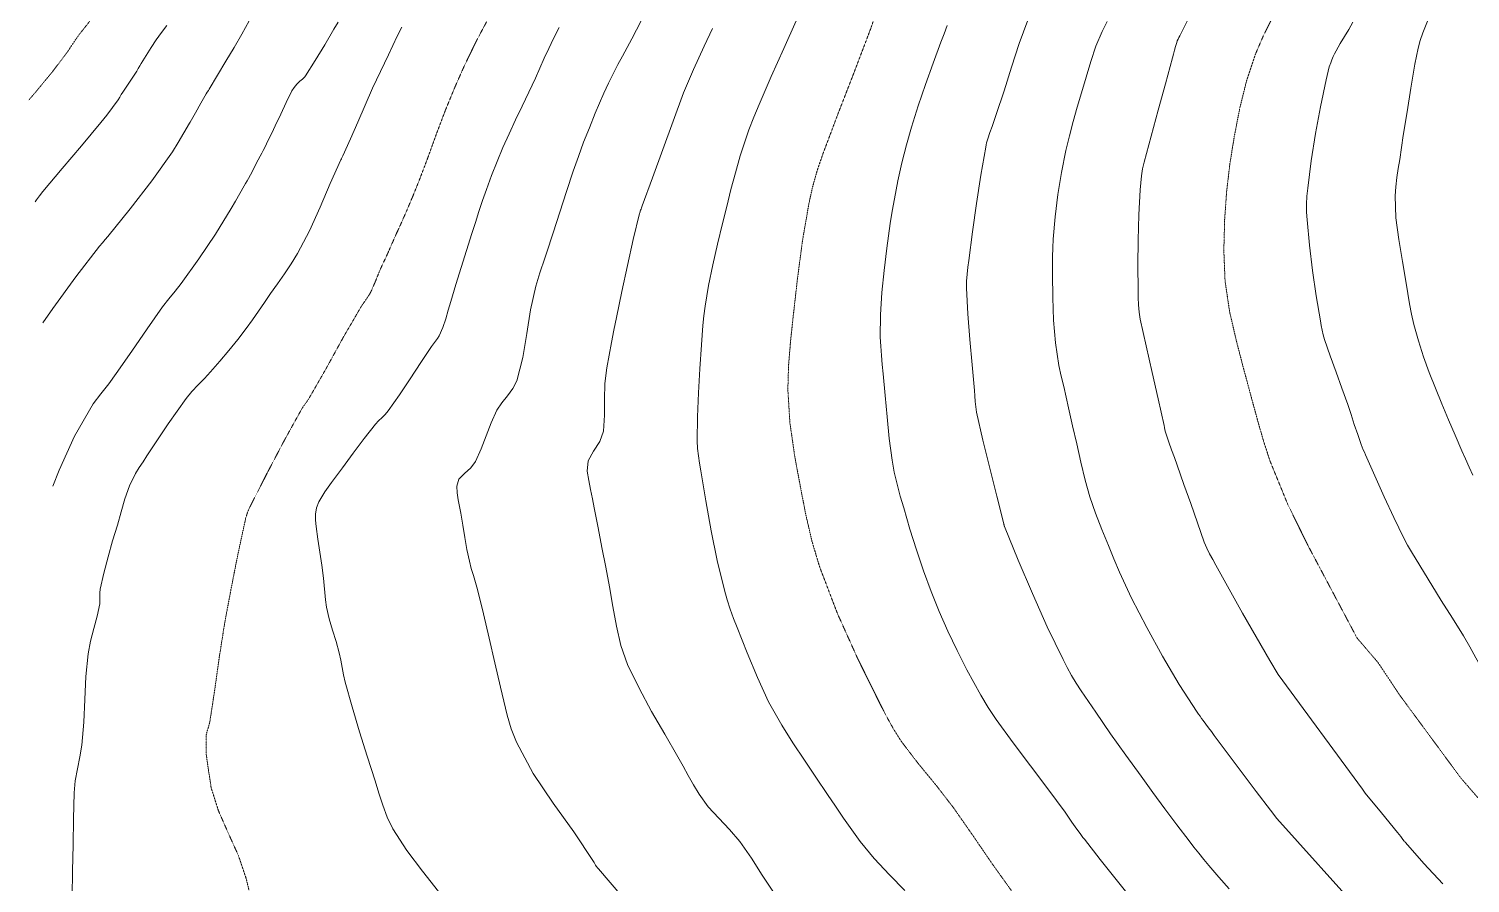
# Model space of a CAD drawing. Header units: inches. Extents: x 2775 to 10242, y 1417 to 8468.
# Drawn here: x 5319 to 7063, y 3798 to 4832 of the extents above; entities that cross this region are included whole.
import ezdxf

# ---------------------------------------------------------------- set-up
doc = ezdxf.new("R2010")
doc.units = ezdxf.units.IN
doc.header["$LTSCALE"] = 0.5
doc.header["$MEASUREMENT"] = 0
doc.linetypes.add('HIDDEN', pattern=[0.375, 0.25, -0.125])
doc.layers.add('VX-TOPO-MAJR', color=1, linetype='HIDDEN', lineweight=20)
doc.layers.add('VX-TOPO-MINR', color=7, linetype='CONTINUOUS', lineweight=5)

msp = doc.modelspace()

# ---------------------------------------------------------------- linework, layer by layer
at = {"layer": 'VX-TOPO-MAJR', "flags": 128}
for points in [[(7506.4, 6356.7), (7443.6, 6198.8), (7416.2, 6136.1), (7401.6, 6106.4), (7385.2, 6077.5), (7367.5, 6049.4), (7350.3, 6023.7), (7332.3, 5998.6), (7313.5, 5974.2), (7284.3, 5938.9), (7254.6, 5904), (7225.4, 5868.8), (7218.8, 5860), (7212.4, 5851), (7205.4, 5842.6), (7168.3, 5803.4), (7131.2, 5764.3), (7094, 5725.2), (7091.2, 5722.2), (7088.4, 5719.1), (7085.5, 5716.1), (7059.5, 5688.6), (7033.5, 5661.1), (7007.5, 5633.6), (6993.2, 5618.3), (6978.9, 5603), (6964.7, 5587.6), (6962.3, 5585), (6960, 5582.4), (6957.7, 5579.7), (6914.3, 5534.2), (6870.5, 5489.1), (6826.2, 5444.4), (6816.2, 5434.4), (6806.2, 5424.4), (6796.1, 5414.4), (6758.7, 5378.4), (6720.9, 5342.8), (6684, 5306.3), (6667.2, 5287.7), (6650.9, 5268.6), (6634.6, 5249.6), (6606.8, 5219.2), (6578.8, 5189), (6551.2, 5158.5), (6535.2, 5139.5), (6519.8, 5120.1), (6505, 5100.2), (6484.6, 5071.6), (6464.4, 5042.9), (6444, 5014.2), (6437, 5004.7), (6429.9, 4995.2), (6423, 4985.6), (6403, 4955.3), (6383.9, 4924.4), (6364.8, 4893.5), (6359.8, 4885.7), (6354.9, 4877.8), (6350.4, 4869.6), (6345.5, 4857.5), (6341.5, 4845), (6337.3, 4832.7), (6317.9, 4781.6), (6298.1, 4730.6), (6278.8, 4679.4), (6272.3, 4660.1), (6266.8, 4640.5), (6262.4, 4620.6), (6254.6, 4575.1), (6248.6, 4529.5), (6243.4, 4483.6), (6240.3, 4454.4), (6237.9, 4425.2), (6237, 4396), (6239.5, 4355.7), (6245.3, 4315.5), (6252.7, 4275.5), (6258.9, 4243.7), (6266.2, 4212.3), (6275.5, 4181.2), (6297.1, 4124.6), (6321.8, 4069.7), (6348.6, 4015.5), (6356.7, 3999.8), (6365.3, 3984.3), (6374.8, 3969.4), (6395.4, 3942.5), (6416.9, 3916.4), (6437.5, 3889.7), (6461.1, 3855.9), (6484.4, 3821.8), (6508.4, 3788.3), (6517.9, 3775.6), (6527.4, 3763), (6537, 3750.3), (6563.9, 3714.9), (6666.5, 3612.4)], [(5318.5, 4746.2), (5327.6, 4756.9), (5347.2, 4780.6), (5365.7, 4805.1), (5370.2, 4812), (5374.7, 4818.8), (5379.5, 4825.5), (5389.4, 4838.1), (5399.4, 4850.5), (5409.3, 4863), (5413.1, 4868), (5416.9, 4873), (5420.7, 4878), (5425.8, 4884.6), (5431, 4891), (5436.6, 4897.1), (5449.9, 4910.1), (5463.3, 4923), (5476.7, 4935.8), (5479.9, 4938.9), (5483.1, 4941.9), (5486.3, 4945), (5504.2, 4962.7), (5521.5, 4980.9), (5538.3, 4999.6), (5552.1, 5017.2), (5565.2, 5035.5), (5578.8, 5053.3), (5597.9, 5075), (5617.5, 5096.4), (5636.6, 5118.2), (5664.7, 5153.6), (5692, 5189.7), (5720, 5225.2), (5720.9, 5226.2), (5721.8, 5227.2), (5722.7, 5228.2), (5724.1, 5230), (5725.3, 5231.9), (5726.6, 5233.7), (5753.8, 5268.6), (5781.3, 5303.1), (5809.6, 5337), (5833.3, 5364), (5857.1, 5390.8), (5880.6, 5417.8), (5898.5, 5438.8), (5916.2, 5460), (5934, 5481), (5952.8, 5502.7), (5971.8, 5524.2), (5990.5, 5546), (5996.4, 5555.5), (6001.2, 5565.9), (6006.6, 5575.8), (6011.5, 5582.7), (6016.5, 5589.5), (6021.4, 5596.3), (6027.7, 5606.3), (6033.7, 5616.5), (6040.7, 5626), (6065.3, 5652.9), (6091.1, 5678.6), (6117.1, 5704), (6124, 5710.7), (6130.9, 5717.4), (6137.8, 5724.1), (6162.4, 5746.7), (6187.4, 5768.8), (6212.1, 5791.4), (6221.1, 5800.4), (6229.9, 5809.6), (6238.3, 5819.2), (6241.1, 5822.7), (6243.9, 5826.1), (6246.7, 5829.5), (6283.8, 5872.6), (6321.1, 5915.5), (6358.2, 5958.5), (6368.5, 5970.7), (6378.7, 5982.9), (6389, 5995.1), (6410.7, 6018.6), (6506.2, 6126.9)]]:
    msp.add_lwpolyline(points, dxfattribs=at)
at = {"layer": 'VX-TOPO-MAJR'}
for points in [[(5536.1, 3933.7), (5536, 3934.5), (5533, 3956.1), (5533.1, 3977.5), (5534.4, 3983), (5536.2, 3988.4), (5537.6, 3994), (5543.6, 4033.2), (5549.1, 4072.6), (5555.3, 4111.9), (5563, 4153.4), (5571.2, 4194.9), (5580.1, 4236.3), (5581.2, 4241), (5582.6, 4245.6), (5584.3, 4250.1), (5585.1, 4252), (5586, 4253.7), (5586.9, 4255.5), (5607, 4294.9), (5627.5, 4334), (5648.9, 4372.6), (5651.4, 4376.4), (5654.2, 4380.1), (5656.8, 4383.9), (5678.2, 4421.1), (5698.9, 4458.8), (5720.5, 4495.9), (5723.7, 4500.7), (5727, 4505.5), (5730.2, 4510.3), (5731.1, 4511.7), (5731.8, 4513.1), (5732.6, 4514.5), (5737.5, 4525.7), (5742.1, 4537.1), (5746.9, 4548.3), (5747.9, 4550.2), (5748.9, 4552.2), (5749.9, 4554.1), (5754.6, 4564.7), (5759.3, 4575.4), (5764, 4586.1), (5765.2, 4588.5), (5766.3, 4591), (5767.5, 4593.5), (5775.4, 4611.5), (5783.1, 4629.6), (5790.5, 4647.9), (5801.4, 4676.6), (5811.8, 4705.4), (5822.7, 4734.1), (5833.6, 4760.7), (5845.2, 4786.9), (5857.7, 4812.8), (5862.6, 4822.4), (5867.6, 4831.9), (5872.8, 4841.4)], [(6824.1, 4847.4), (6812.8, 4824.9), (6802.8, 4801.6), (6792, 4769.1), (6783.8, 4736), (6777.3, 4702.4), (6771.9, 4669), (6768, 4635.6), (6765.6, 4602), (6764.6, 4564.5), (6766.1, 4527), (6771.6, 4490.1), (6779.7, 4455.2), (6788.7, 4420.4), (6798.1, 4385.7), (6805.1, 4359.9), (6812.4, 4334.3), (6820.7, 4308.9), (6841.8, 4257.3), (6866.3, 4207.3), (6925.8, 4095.2)], [(6925.8, 4095.2), (6951.3, 4065.4), (6977.1, 4026.5), (7051.4, 3925.7)], [(5585, 3789.6), (5581.5, 3804.2), (5572.1, 3832), (5559.9, 3859), (5548, 3886.1), (5539.1, 3914.1), (5537.6, 3924.6), (5535.8, 3935.2)], [(5585, 3789.6), (5581.5, 3804.2), (5572.1, 3832), (5559.9, 3859), (5548, 3886.1), (5539.1, 3914.1), (5537.6, 3924.6), (5535.8, 3935.2)], [(7184.8, 3783.5), (7168.8, 3798.8), (7152.8, 3814.1), (7136.7, 3829.8), (7120.8, 3845.7), (7051.4, 3925.7)]]:
    msp.add_lwpolyline(points, dxfattribs=at)
at = {"layer": 'VX-TOPO-MINR', "ltscale": 50}
for points in [[(5326.2, 4622.9), (5327.9, 4625.3), (5331.6, 4630.5), (5335.5, 4635.5), (5358.9, 4663.3), (5382.4, 4691), (5405.5, 4719), (5412.8, 4728), (5419.8, 4737.2), (5426.5, 4746.5), (5428.5, 4749.6), (5430.3, 4752.8), (5432.1, 4755.9), (5437.8, 4764.4), (5443.6, 4772.8), (5449.2, 4781.3), (5451, 4784.4), (5452.7, 4787.5), (5454.5, 4790.6), (5460.4, 4800.3), (5466.4, 4809.8), (5472.7, 4819.2), (5479, 4827.9), (5485.5, 4836.4)], [(5335.3, 4476.6), (5347.7, 4494.1), (5375.4, 4532.2), (5404.2, 4569.4), (5407.5, 4573.4), (5410.8, 4577.3), (5414.1, 4581.3), (5441, 4614.7), (5467.2, 4648.6), (5492.2, 4683.4), (5499.4, 4694.9), (5506, 4706.7), (5513, 4718.3), (5513.2, 4718.6), (5513.4, 4718.9), (5513.6, 4719.3), (5520.3, 4730.8), (5526.7, 4742.4), (5533.3, 4753.9), (5534.5, 4755.8), (5535.8, 4757.7), (5536.9, 4759.6), (5547, 4776.3), (5557, 4793.1), (5567, 4809.9), (5576.1, 4826.1), (5585.1, 4842.3)], [(5347.6, 4278.9), (5355.3, 4298.2), (5373.8, 4339.6), (5396.2, 4378.5), (5405.7, 4390.7), (5415.2, 4402.9), (5424.4, 4415.3), (5443.1, 4442.2), (5461.6, 4469.3), (5480.4, 4496.1), (5487.8, 4505.6), (5495.5, 4514.9), (5502.9, 4524.4), (5524.1, 4553.9), (5544.5, 4583.9), (5563.5, 4614.8), (5568.8, 4624), (5573.9, 4633.2), (5579.1, 4642.4), (5580.9, 4645.4), (5582.6, 4648.3), (5584.3, 4651.2), (5589.1, 4660.3), (5593.7, 4669.4), (5598.4, 4678.5), (5600.3, 4681.9), (5602.3, 4685.3), (5604.1, 4688.7), (5608.3, 4697.5), (5612.5, 4706.3), (5616.7, 4715.1), (5623.4, 4729.1), (5630.1, 4743.2), (5636.9, 4757.3), (5639.5, 4761.6), (5642.7, 4765.5), (5646.4, 4769.1), (5647.9, 4770.4), (5649.5, 4771.6), (5651, 4772.9), (5651.9, 4773.7), (5652.7, 4774.5), (5653.4, 4775.4), (5665.2, 4794.1), (5676.6, 4813), (5687.7, 4832), (5692.7, 4840.6)]]:
    msp.add_lwpolyline(points, dxfattribs=at)
at = {"layer": 'VX-TOPO-MINR'}
for points in [[(5371, 3781.8), (5371.5, 3813.3), (5372, 3844.8), (5372.6, 3876.3), (5373.4, 3907.7), (5374.8, 3922.3), (5377.4, 3936.7), (5380.3, 3951.2), (5382.6, 3965.6), (5384.9, 3993.2), (5386.3, 4020.9), (5387.7, 4048.6), (5390.2, 4076.1), (5393, 4091.4), (5397, 4106.5), (5401.1, 4121.5), (5404.3, 4136.7), (5404.6, 4141), (5404.5, 4145.5), (5404.5, 4149.9), (5405, 4154.2), (5409.3, 4173.8), (5414.4, 4193.3), (5419.9, 4212.6), (5425.7, 4231.8), (5430.3, 4247.8), (5434.9, 4263.7), (5440.4, 4279.3), (5447.5, 4294.1), (5452, 4301.5), (5456.7, 4308.6), (5461.4, 4315.7), (5466.2, 4322.8), (5476.7, 4338.5), (5487.2, 4354.3), (5497.9, 4369.9), (5508.9, 4385.2), (5515.8, 4393.6), (5523.4, 4401.5), (5531.1, 4409.3), (5538.4, 4417.3), (5549.5, 4430.2), (5560.5, 4443.2), (5571.3, 4456.3), (5581.6, 4469.8), (5589.1, 4480.3), (5596.5, 4490.8), (5603.8, 4501.4), (5611.1, 4512), (5619.5, 4523.9), (5628, 4535.9), (5636.1, 4548), (5643.8, 4560.4), (5658.2, 4588.1), (5671, 4616.6), (5683.2, 4645.3), (5696.1, 4673.7), (5696.3, 4674.1), (5696.6, 4674.6), (5696.8, 4675), (5697, 4675.4), (5697.4, 4676.2), (5697.7, 4677.1), (5698.1, 4677.9), (5698.5, 4678.7), (5707.6, 4699.1), (5716.5, 4719.6), (5725.4, 4740.1), (5734.5, 4760.5), (5739.2, 4770.7), (5744, 4780.8), (5748.9, 4791), (5753.7, 4801.1), (5759, 4812.2), (5764.3, 4823.4), (5769.8, 4834.4)], [(5814.1, 3788.6), (5794.8, 3813.1), (5776, 3838.1), (5759, 3864.4), (5752.2, 3878.3), (5746.8, 3892.7), (5742.1, 3907.4), (5737.6, 3922.2), (5728.1, 3952), (5718.7, 3981.8), (5709.8, 4011.7), (5701.5, 4041.8), (5699.5, 4050.6), (5697.8, 4059.5), (5696.1, 4068.4), (5694.2, 4077.3), (5690.4, 4091.1), (5686, 4104.7), (5681.8, 4118.5), (5678.6, 4132.4), (5677.4, 4141.2), (5676.7, 4150.1), (5676.1, 4158.9), (5675.2, 4167.8), (5673.1, 4183.4), (5670.7, 4199), (5668.2, 4214.7), (5666.1, 4230.3), (5665.4, 4237.7), (5665.6, 4245.2), (5666.8, 4252.6), (5669.5, 4259.8), (5673, 4266.2), (5676.8, 4272), (5680.8, 4277.6), (5684.9, 4283.2), (5698, 4301.1), (5711.1, 4318.9), (5724.4, 4336.6), (5738, 4354), (5741.8, 4358.1), (5745.9, 4361.9), (5749.9, 4365.8), (5753.5, 4370.1), (5766.9, 4389.4), (5780, 4409), (5792.9, 4428.6), (5806, 4448.1), (5808.4, 4451.3), (5810.8, 4454.4), (5813.1, 4457.6), (5815.2, 4461), (5819.5, 4471), (5823, 4481.4), (5826, 4491.9), (5829, 4502.3), (5835.4, 4522.9), (5841.8, 4543.6), (5848.2, 4564.2), (5854.6, 4584.8), (5858.9, 4598.2), (5863.2, 4611.5), (5867.7, 4624.8), (5872.3, 4638.1), (5878.6, 4655.1), (5885.3, 4672), (5892.3, 4688.7), (5899.8, 4705.2), (5907.6, 4722.1), (5915.6, 4739), (5923.6, 4755.9), (5931.5, 4772.8), (5936.9, 4784.8), (5942.3, 4796.8), (5947.7, 4808.8), (5953.4, 4820.7), (5960.2, 4834)], [(6036.2, 3782.7), (6007.7, 3816), (6007.1, 3816.7), (6006.4, 3817.5), (6005.8, 3818.2), (6005.1, 3819), (6004.1, 3820.3), (6003.3, 3821.8), (6002.6, 3823.4), (6001.8, 3824.9), (5978.1, 3860.6), (5953, 3895.5), (5928.9, 3931.1), (5908.7, 3969.1), (5902.4, 3985.4), (5897.5, 4002), (5893.4, 4018.9), (5889.4, 4035.8), (5882.4, 4065.2), (5875.5, 4094.8), (5868.6, 4124.3), (5861.4, 4153.7), (5859.1, 4162.3), (5856.5, 4170.8), (5854, 4179.4), (5851.7, 4188.1), (5848.7, 4202.5), (5846.1, 4217), (5843.6, 4231.6), (5841.1, 4246.1), (5839.6, 4254.3), (5838.1, 4262.5), (5837, 4270.7), (5836.3, 4279), (5839, 4287.3), (5845.6, 4294.4), (5853.3, 4301.2), (5859.2, 4308.8), (5865.8, 4324), (5871.9, 4339.8), (5878.1, 4355.6), (5885, 4370.9), (5890.9, 4379.8), (5897.8, 4388.3), (5904.3, 4397), (5909.2, 4406.5), (5916.5, 4434.7), (5921.1, 4463.6), (5925.4, 4492.5), (5932, 4520.9), (5933.2, 4524.9), (5934.4, 4529), (5935.7, 4533), (5937, 4537), (5938.9, 4543), (5940.9, 4549), (5942.9, 4555), (5944.9, 4560.9), (5953.1, 4585.7), (5961.1, 4610.6), (5969.2, 4635.4), (5977.4, 4660.2), (5983.5, 4677.9), (5989.9, 4695.4), (5996.8, 4712.8), (6003.8, 4730.2), (6009, 4742.5), (6014.3, 4754.7), (6020, 4766.7), (6025.9, 4778.6), (6031.4, 4789.1), (6037, 4799.4), (6042.5, 4809.8), (6048.1, 4820.2), (6059.4, 4842.2)], [(6219.6, 3787.6), (6206.1, 3808.1), (6192.9, 3828.9), (6178.9, 3849.1), (6166.6, 3863.4), (6153.4, 3877), (6140.6, 3890.9), (6129.6, 3906), (6123, 3917.3), (6116.5, 3928.6), (6110.2, 3940), (6103.9, 3951.4), (6088.1, 3979), (6072.2, 4006.4), (6056.9, 4034.3), (6043.1, 4063.2), (6035.1, 4086), (6029.6, 4109.5), (6025.4, 4133.3), (6021.2, 4157.1), (6016.6, 4181), (6012, 4204.9), (6007.4, 4228.7), (6002.8, 4252.6), (6000.6, 4263.7), (5998.4, 4274.9), (5996.2, 4286), (5994, 4297.1), (5995.5, 4309.5), (6002, 4321.4), (6009.6, 4333.2), (6014, 4345.7), (6015.2, 4364.7), (6015.3, 4383.9), (6015.7, 4403.1), (6017.9, 4422.1), (6020.7, 4437.4), (6023.6, 4452.7), (6026.6, 4467.9), (6029.8, 4483.2), (6036.3, 4514.7), (6042.9, 4546.2), (6049.9, 4577.6), (6057.6, 4608.9), (6057.8, 4609.9), (6058.2, 4610.9), (6058.5, 4611.9), (6058.9, 4612.9), (6059.4, 4614.2), (6059.9, 4615.6), (6060.4, 4616.9), (6060.9, 4618.2), (6073.4, 4652.3), (6085.8, 4686.5), (6098.2, 4720.7), (6110.8, 4754.8), (6116.6, 4769.2), (6122.8, 4783.4), (6129.3, 4797.5), (6135.9, 4811.5), (6146, 4832.8)], [(6378.6, 3789.5), (6359.9, 3808.7), (6341.4, 3828.2), (6324.4, 3848.9), (6314.3, 3863), (6304.5, 3877.2), (6294.8, 3891.6), (6285.1, 3905.9), (6271, 3926.7), (6257, 3947.5), (6243.2, 3968.4), (6229.7, 3989.6), (6213.8, 4017.9), (6200.1, 4047.3), (6187.7, 4077.4), (6175.7, 4107.8), (6171.4, 4118.9), (6167.3, 4130.1), (6163.5, 4141.4), (6160.2, 4152.9), (6151.5, 4188.9), (6144.1, 4225), (6137.6, 4261.2), (6131.6, 4297.7), (6130.2, 4306.6), (6128.8, 4315.6), (6127.8, 4324.6), (6127.4, 4333.7), (6127.6, 4362.7), (6128.7, 4391.8), (6130.5, 4420.9), (6132.5, 4450), (6133.3, 4461.7), (6134.2, 4473.4), (6135.3, 4485), (6136.8, 4496.7), (6141.1, 4522), (6146.3, 4547), (6152, 4572), (6158, 4596.9), (6163, 4617.5), (6168.1, 4637.9), (6173.6, 4658.3), (6179.5, 4678.6), (6184.5, 4694.5), (6190, 4710.1), (6196, 4725.7), (6202.3, 4741), (6217, 4774.9), (6232.1, 4808.6), (6247.2, 4842.3)], [(6429.8, 4836.6), (6426, 4826.5), (6422.2, 4816.3), (6412.7, 4790.8), (6403.5, 4765.2), (6394.7, 4739.4), (6386.5, 4713.4), (6380.4, 4691.9), (6375, 4670.3), (6370.2, 4648.6), (6365.9, 4626.7), (6363.3, 4611.8), (6361, 4596.9), (6358.9, 4582), (6356.9, 4567), (6353.7, 4540.1), (6350.8, 4513.2), (6349, 4486.3), (6348.9, 4459.3), (6349.4, 4448.2), (6350.3, 4437.1), (6351.2, 4426), (6352.3, 4414.9), (6354.6, 4388.8), (6357.1, 4362.7), (6359.8, 4336.6), (6363.2, 4310.6), (6365.7, 4295.9), (6369.2, 4281.4), (6373.1, 4266.9), (6377.2, 4252.6), (6384.7, 4227), (6392.6, 4201.7), (6401.1, 4176.5), (6410.3, 4151.5), (6420.1, 4127.3), (6430.6, 4103.5), (6441.9, 4080), (6453.8, 4056.7), (6462, 4041.3), (6470.5, 4026), (6479.4, 4011.1), (6489.1, 3996.6), (6509.7, 3968.3), (6530.7, 3940.5), (6551.8, 3912.6), (6572.4, 3884.5), (6576.6, 3878.5), (6580.7, 3872.5), (6584.9, 3866.6), (6589.1, 3860.6), (6590.7, 3858.4), (6592.4, 3856.1), (6594.1, 3853.9), (6595.8, 3851.7), (6614.8, 3827.1), (6634.2, 3802.8), (6653.8, 3778.8)], [(6770.9, 3791.6), (6758.7, 3805.8), (6746.4, 3820), (6740.3, 3827.3), (6734.3, 3834.7), (6728.4, 3842.1), (6722.5, 3849.6), (6707.8, 3869.1), (6693.2, 3888.6), (6678.8, 3908.3), (6664.4, 3928), (6645.9, 3953.6), (6627.6, 3979.4), (6609.6, 4005.3), (6591.8, 4031.4), (6585.9, 4040.6), (6580.4, 4049.9), (6575.1, 4059.5), (6570.2, 4069.2), (6551, 4108.9), (6532.9, 4148.9), (6515.7, 4189.4), (6499.1, 4230.2), (6499, 4230.3), (6499, 4230.5), (6498.9, 4230.6), (6498.9, 4230.7), (6498.8, 4231.3), (6498.6, 4232), (6498.5, 4232.6), (6498.3, 4233.2), (6490, 4267), (6481.4, 4300.7), (6473, 4334.5), (6465.5, 4368.6), (6464.5, 4375.1), (6463.8, 4381.6), (6463.3, 4388.1), (6462.8, 4394.6), (6459.9, 4425.6), (6457.2, 4456.5), (6454.9, 4487.5), (6453.4, 4518.5), (6453.4, 4527), (6454, 4535.4), (6454.9, 4543.8), (6455.9, 4552.2), (6460.3, 4586.6), (6465.2, 4621), (6470.6, 4655.2), (6476.6, 4689.4), (6477.1, 4691.9), (6477.6, 4694.5), (6478.2, 4697), (6479, 4699.5), (6481.5, 4706.8), (6484.1, 4714.2), (6486.6, 4721.5), (6489.2, 4728.8), (6498.6, 4757.4), (6507.7, 4786.1), (6517.1, 4814.7), (6527.5, 4843)], [(6932.2, 3761.3), (6828.7, 3876.8), (6820.9, 3886.8), (6803.8, 3909.4), (6786.8, 3932.1), (6769.8, 3954.7), (6752.8, 3977.4), (6749.5, 3981.9), (6746.1, 3986.4), (6742.8, 3990.9), (6739.5, 3995.4), (6737.6, 3997.9), (6735.8, 4000.5), (6734.1, 4003), (6732.3, 4005.6), (6710.7, 4039.1), (6690.5, 4073.2), (6671.3, 4108.1), (6653, 4143.5), (6645.5, 4159.2), (6638.3, 4175), (6631.5, 4191), (6625, 4207.1), (6617.1, 4226.6), (6609.4, 4246.2), (6602.5, 4266.1), (6596.8, 4286.2), (6591.7, 4308.1), (6586.6, 4330), (6581.6, 4351.8), (6576.7, 4373.7), (6573.7, 4386.6), (6570.8, 4399.4), (6567.9, 4412.2), (6565.1, 4425.1), (6560.8, 4452.3), (6558.6, 4479.8), (6557.8, 4507.4), (6557.4, 4535), (6557.2, 4545.8), (6557.3, 4556.5), (6557.6, 4567.3), (6558.2, 4578), (6560.6, 4605), (6563.8, 4631.9), (6568, 4658.7), (6573.4, 4685.3), (6577.7, 4702.9), (6582.3, 4720.4), (6587.3, 4737.7), (6592.4, 4755.1), (6597.9, 4774), (6603.5, 4792.8), (6609.7, 4811.4), (6617.4, 4829.4), (6623.4, 4841.3)], [(6932.2, 3912.2), (6830.5, 4050.9), (6820.4, 4067.9), (6803.6, 4096.5), (6787.1, 4125.3), (6770.9, 4154.2), (6754.9, 4183.3), (6751.1, 4190.1), (6747.4, 4197), (6744, 4204), (6741, 4211.2), (6732.8, 4234.5), (6724.5, 4257.8), (6716.3, 4281.1), (6708, 4304.4), (6704.7, 4313.7), (6701.3, 4323.1), (6698, 4332.4), (6694.7, 4341.8), (6694, 4344.4), (6693.4, 4347.1), (6692.8, 4349.8), (6692.3, 4352.5), (6685, 4384.6), (6677.7, 4416.6), (6670.5, 4448.7), (6663.5, 4480.9), (6662.1, 4489.6), (6661.4, 4498.4), (6661.1, 4507.2), (6661, 4516), (6660.6, 4546.4), (6660.8, 4576.8), (6661.7, 4607.2), (6663.4, 4637.7), (6664.1, 4646.1), (6665, 4654.5), (6666.3, 4662.8), (6668.2, 4671), (6676.7, 4702.6), (6685.3, 4734.1), (6693.9, 4765.7), (6702.5, 4797.2), (6703.8, 4801.9), (6705, 4806.6), (6706.3, 4811.2), (6707.6, 4815.9), (6708.3, 4818), (6709.2, 4820), (6710.3, 4822.1), (6711.3, 4824.1), (6721.3, 4844.3)], [(6920.8, 4840.3), (6915.9, 4831.6), (6910.7, 4823), (6905.5, 4814.5), (6900.5, 4805.8), (6898.7, 4802.3), (6896.9, 4798.8), (6895.4, 4795.1), (6893.9, 4791.4), (6892.2, 4786.4), (6890.8, 4781.2), (6889.5, 4776), (6888.3, 4770.8), (6881.5, 4738.2), (6875.5, 4705.6), (6870.3, 4672.8), (6866.1, 4639.6), (6865.2, 4629.9), (6864.8, 4620.3), (6864.8, 4610.7), (6865.3, 4601.1), (6868.1, 4570.5), (6871.8, 4539.9), (6876.3, 4509.4), (6881.5, 4478.9), (6882.5, 4473.2), (6883.6, 4467.6), (6884.9, 4461.9), (6886.5, 4456.4), (6893.3, 4436.6), (6900.4, 4417), (6907.5, 4397.4), (6914.5, 4377.8), (6918.5, 4365.6), (6922.5, 4353.5), (6926.6, 4341.3), (6930.8, 4329.2), (6932, 4326.1), (6933.3, 4323), (6934.7, 4319.9), (6936, 4316.8), (6947.3, 4291.4), (6958.7, 4266.1), (6970.4, 4240.9), (6982.6, 4216), (6987, 4207.7), (6991.5, 4199.6), (7021.9, 4149.9)], [(7012.6, 4845.6), (7005.4, 4827.7), (7002.2, 4818.4), (6999.6, 4808.9), (6997.6, 4799.3), (6995.8, 4789.6), (6990.9, 4760.8), (6986.3, 4732.1), (6981.8, 4703.2), (6977.5, 4674.4), (6975.7, 4663.4), (6974.1, 4652.4), (6972.8, 4641.4), (6972, 4630.3), (6972.9, 4603.8), (6976.2, 4577.3), (6980.7, 4550.8), (6985.4, 4524.5), (6987.4, 4512), (6989.4, 4499.5), (6991.8, 4487), (6994.6, 4474.6), (7000, 4454.9), (7006.2, 4435.5), (7013.2, 4416.4), (7020.7, 4397.4), (7028.5, 4378.4), (7036.4, 4359.4), (7044.5, 4340.5), (7052.8, 4321.7), (7057.1, 4311.9), (7061.5, 4302.1), (7066.1, 4292.4)], [(7021.9, 4149.9), (7027.7, 4140.7), (7041.2, 4119.2), (7054.5, 4097.8), (7062.1, 4084.6), (7069.4, 4071.1), (7077.1, 4057.9), (7085.8, 4045.4), (7097.8, 4030.3), (7110, 4015.3), (7122.2, 4000.4), (7134.4, 3985.5), (7149, 3967.5), (7163.6, 3949.6), (7178.3, 3931.7), (7192.9, 3913.8), (7200.3, 3905.3), (7208, 3897.1), (7216, 3889.2), (7224, 3881.3), (7248.2, 3858), (7272.4, 3834.7), (7296.7, 3811.5), (7321.1, 3788.3)], [(7029.7, 3797.8), (7006.5, 3822.3), (6984.4, 3847.7), (6984, 3848.2), (6983.5, 3848.8), (6983, 3849.4), (6982.6, 3849.9), (6980.6, 3852.4), (6978.6, 3854.8), (6976.6, 3857.2), (6974.6, 3859.7), (6955.2, 3883.5), (6935.8, 3907.4), (6932.2, 3912.2)]]:
    msp.add_lwpolyline(points, dxfattribs=at)

doc.saveas('drawing.dxf')
